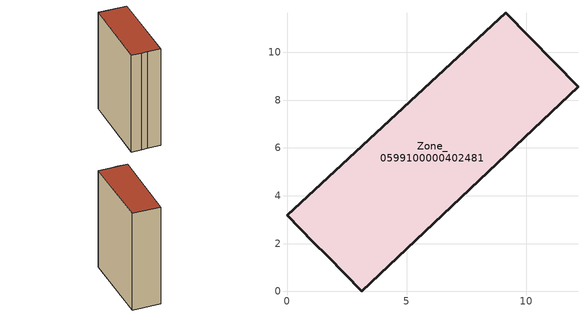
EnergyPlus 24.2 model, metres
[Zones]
Zone_0599100000402481
 floor ground (C_G): 1.71,1.47 1.1,2.06 0,3.18 9.14,11.66 12.17,8.55 3.12,0 z3.69
 wall outside (C_F): 3.12,0 12.17,8.55 9.14,11.66 0,3.18 1.1,2.06 1.71,1.47 3.12,0 z3.69:19.63
 roof outside (C_R): 1.1,2.06 1.71,1.47 3.12,0 12.17,8.55 9.14,11.66 0,3.18 z19.63
[BUILDING]
Pand.0599100000402481: North Axis=0; Terrain=City; Loads Convergence Tolerance Value=0.04; Temperature Convergence Tolerance Value=0.4; Solar Distribution=FullExterior; Maximum Number of Warmup Days=25; Minimum Number of Warmup Days=1
[Site:Location]
Rotterdam.The.Hague.AP_ZH_NLD Design_Conditions: Latitude=51.96; Longitude=4.45; Time Zone=1; Elevation=-4.5
[SITE:GROUNDTEMPERATURE:BUILDINGSURFACE]
18, 18, 18, 18, 18, 18, 18, 18, 18, 18, 18, 18
[MATERIAL] Thermal Absorptance=0.9; Solar Absorptance=0.7; Visible Absorptance=0.7
Name | Roughness | Thickness | Conductivity | Density | Specific Heat
G.TI.1946 | MediumSmooth | 0.15 | 1 | 540 | 1210
F.TI.1946 | Rough | 0.3 | 0.857143 | 1920 | 840
R.TI.1946 | MediumRough | 0.2 | 0.1 | 1500 | 1000
[CONSTRUCTION]
C_G: G.TI.1946
C_F: F.TI.1946
C_R: R.TI.1946
[ZONE]
Zone_0599100000402481: Type=1; Multiplier=1; Ceiling Height=Autocalculate; Volume=Autocalculate; Floor Area=autocalculate; Part of Total Floor Area=Yes
[ZONEINFILTRATION:DESIGNFLOWRATE]
Infil_Zone_0599100000402481: Zone or ZoneList or Space or SpaceList=Zone_0599100000402481; Schedule=AlwaysOn; Design Flow Rate Calculation Method=Flow/Area; Flow Rate per Floor Area=0.003; Constant Term Coefficient=1; Temperature Term Coefficient=0; Velocity Term Coefficient=0; Velocity Squared Term Coefficient=0
[HVACTEMPLATE:ZONE:IDEALLOADSAIRSYSTEM]
Zone_0599100000402481: Maximum Heating Supply Air Temperature=50; Minimum Cooling Supply Air Temperature=13; Maximum Heating Supply Air Humidity Ratio=0.0156; Minimum Cooling Supply Air Humidity Ratio=0.0077; Heating Limit=NoLimit; Cooling Limit=NoLimit; Dehumidification Control Type=ConstantSensibleHeatRatio; Cooling Sensible Heat Ratio=0.7; Dehumidification Setpoint=60; Humidification Control Type=None; Humidification Setpoint=30; Outdoor Air Method=None; Outdoor Air Flow Rate per Person=0.00944; Outdoor Air Flow Rate per Zone Floor Area=0; Outdoor Air Flow Rate per Zone=0; Demand Controlled Ventilation Type=None; Outdoor Air Economizer Type=NoEconomizer; Heat Recovery Type=None; Sensible Heat Recovery Effectiveness=0.7; Latent Heat Recovery Effectiveness=0.65
[ZONECONTROL:THERMOSTAT]
ThermostatControl_Zone_0599100000402481: Zone or ZoneList=Zone_0599100000402481; Control Type Schedule=DualSetpointControlType; Control 1=Thermostat_Zone_0599100000402481; Temperature Difference Between Cutout And Setpoint=0
[THERMOSTATSETPOINT:DUALSETPOINT]
Thermostat_Zone_0599100000402481: Heating Setpoint Temperature Schedule=HeatingSetpoint_Zone_0599100000402481; Cooling Setpoint Temperature Schedule=CoolingSetpoint_Zone_0599100000402481
[SCHEDULE:COMPACT]
HeatingSetpoint_Zone_0599100000402481: Through: 12/31, For: AllDays, Until: 24:00, 21
CoolingSetpoint_Zone_0599100000402481: Through: 12/31, For: AllDays, Until: 24:00, 24
DualSetpointControlType: Through: 12/31, For: AllDays, Until: 24:00, 4
AlwaysOn: Through: 12/31, For: AllDays, Until: 24:00, 1
